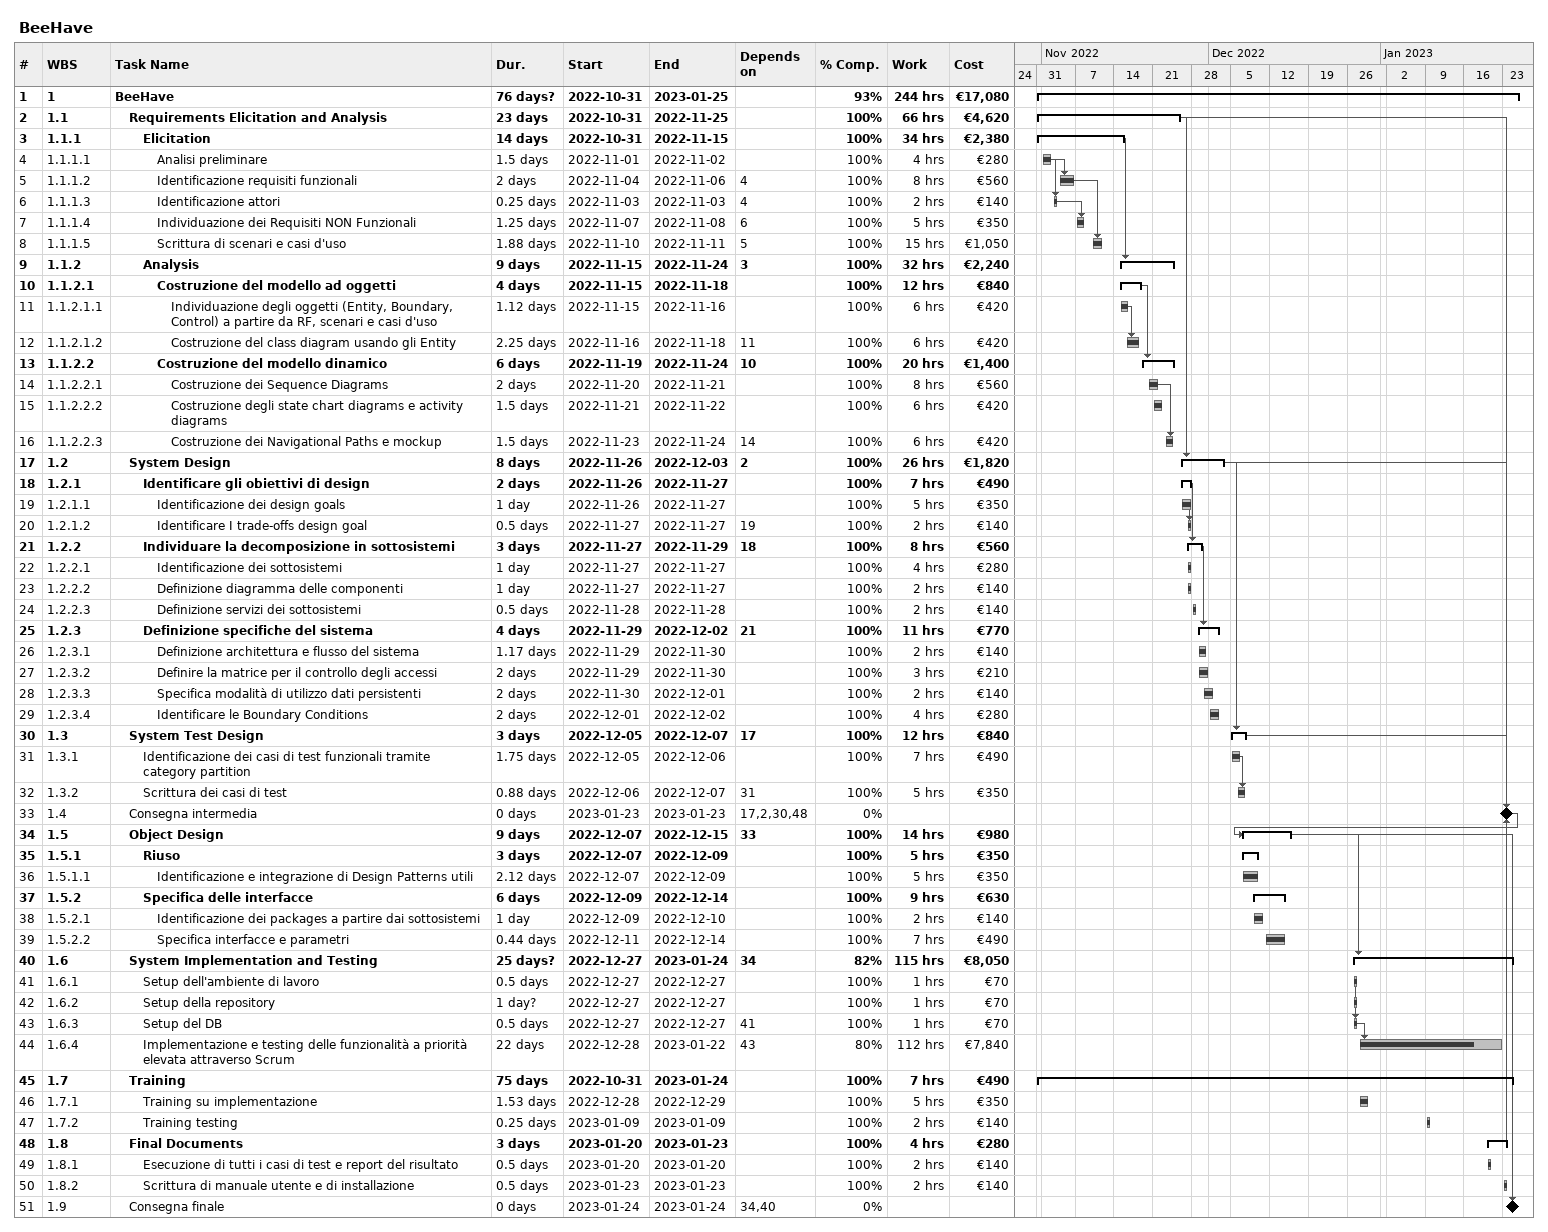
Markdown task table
BeeHave

| ID | WBS | Task | Duration | Start | Finish | Predecessors | % complete | Work (h) | Cost (€) |
|---|---|---|---|---|---|---|---|---|---|
| 1 | 1 | **BeeHave** | 76d? | 2022-10-31 | 2023-01-25 |  | 93 | 244 | 17080 |
| 2 | 1.1 | **Requirements Elicitation and Analysis** | 23d | 2022-10-31 | 2022-11-25 |  | 100 | 66 | 4620 |
| 3 | 1.1.1 | **Elicitation** | 14d | 2022-10-31 | 2022-11-15 |  | 100 | 34 | 2380 |
| 4 | 1.1.1.1 | Analisi preliminare | 1.5d | 2022-11-01 | 2022-11-02 |  | 100 | 4 | 280 |
| 5 | 1.1.1.2 | Identificazione requisiti funzionali | 2d | 2022-11-04 | 2022-11-06 | 4 | 100 | 8 | 560 |
| 6 | 1.1.1.3 | Identificazione attori | 0.25d | 2022-11-03 | 2022-11-03 | 4 | 100 | 2 | 140 |
| 7 | 1.1.1.4 | Individuazione dei Requisiti NON Funzionali | 1.25d | 2022-11-07 | 2022-11-08 | 6 | 100 | 5 | 350 |
| 8 | 1.1.1.5 | Scrittura di scenari e casi d'uso | 1.88d | 2022-11-10 | 2022-11-11 | 5 | 100 | 15 | 1050 |
| 9 | 1.1.2 | **Analysis** | 9d | 2022-11-15 | 2022-11-24 | 3 | 100 | 32 | 2240 |
| 10 | 1.1.2.1 | **Costruzione del modello ad oggetti** | 4d | 2022-11-15 | 2022-11-18 |  | 100 | 12 | 840 |
| 11 | 1.1.2.1.1 | Individuazione degli oggetti (Entity, Boundary, Control) a partire da RF, scenari e casi d'uso | 1.12d | 2022-11-15 | 2022-11-16 |  | 100 | 6 | 420 |
| 12 | 1.1.2.1.2 | Costruzione del class diagram usando gli Entity | 2.25d | 2022-11-16 | 2022-11-18 | 11 | 100 | 6 | 420 |
| 13 | 1.1.2.2 | **Costruzione del modello dinamico** | 6d | 2022-11-19 | 2022-11-24 | 10 | 100 | 20 | 1400 |
| 14 | 1.1.2.2.1 | Costruzione dei Sequence Diagrams | 2d | 2022-11-20 | 2022-11-21 |  | 100 | 8 | 560 |
| 15 | 1.1.2.2.2 | Costruzione degli state chart diagrams e activity diagrams | 1.5d | 2022-11-21 | 2022-11-22 |  | 100 | 6 | 420 |
| 16 | 1.1.2.2.3 | Costruzione dei Navigational Paths e mockup | 1.5d | 2022-11-23 | 2022-11-24 | 14 | 100 | 6 | 420 |
| 17 | 1.2 | **System Design** | 8d | 2022-11-26 | 2022-12-03 | 2 | 100 | 26 | 1820 |
| 18 | 1.2.1 | **Identificare gli obiettivi di design** | 2d | 2022-11-26 | 2022-11-27 |  | 100 | 7 | 490 |
| 19 | 1.2.1.1 | Identificazione dei design goals | 1d | 2022-11-26 | 2022-11-27 |  | 100 | 5 | 350 |
| 20 | 1.2.1.2 | Identificare I trade-offs design goal | 0.5d | 2022-11-27 | 2022-11-27 | 19 | 100 | 2 | 140 |
| 21 | 1.2.2 | **Individuare la decomposizione in sottosistemi** | 3d | 2022-11-27 | 2022-11-29 | 18 | 100 | 8 | 560 |
| 22 | 1.2.2.1 | Identificazione dei sottosistemi | 1d | 2022-11-27 | 2022-11-27 |  | 100 | 4 | 280 |
| 23 | 1.2.2.2 | Definizione diagramma delle componenti | 1d | 2022-11-27 | 2022-11-27 |  | 100 | 2 | 140 |
| 24 | 1.2.2.3 | Definizione servizi dei sottosistemi | 0.5d | 2022-11-28 | 2022-11-28 |  | 100 | 2 | 140 |
| 25 | 1.2.3 | **Definizione specifiche del sistema** | 4d | 2022-11-29 | 2022-12-02 | 21 | 100 | 11 | 770 |
| 26 | 1.2.3.1 | Definizione architettura e flusso del sistema | 1.17d | 2022-11-29 | 2022-11-30 |  | 100 | 2 | 140 |
| 27 | 1.2.3.2 | Definire la matrice per il controllo degli accessi | 2d | 2022-11-29 | 2022-11-30 |  | 100 | 3 | 210 |
| 28 | 1.2.3.3 | Specifica modalità di utilizzo dati persistenti | 2d | 2022-11-30 | 2022-12-01 |  | 100 | 2 | 140 |
| 29 | 1.2.3.4 | Identificare le Boundary Conditions | 2d | 2022-12-01 | 2022-12-02 |  | 100 | 4 | 280 |
| 30 | 1.3 | **System Test Design** | 3d | 2022-12-05 | 2022-12-07 | 17 | 100 | 12 | 840 |
| 31 | 1.3.1 | Identificazione dei casi di test funzionali tramite category partition | 1.75d | 2022-12-05 | 2022-12-06 |  | 100 | 7 | 490 |
| 32 | 1.3.2 | Scrittura dei casi di test | 0.88d | 2022-12-06 | 2022-12-07 | 31 | 100 | 5 | 350 |
| 33 | 1.4 | Consegna intermedia | 0d | 2023-01-23 | 2023-01-23 | 17, 2, 30, 48 | 0 |  |  |
| 34 | 1.5 | **Object Design** | 9d | 2022-12-07 | 2022-12-15 | 33 | 100 | 14 | 980 |
| 35 | 1.5.1 | **Riuso** | 3d | 2022-12-07 | 2022-12-09 |  | 100 | 5 | 350 |
| 36 | 1.5.1.1 | Identificazione e integrazione di Design Patterns utili | 2.12d | 2022-12-07 | 2022-12-09 |  | 100 | 5 | 350 |
| 37 | 1.5.2 | **Specifica delle interfacce** | 6d | 2022-12-09 | 2022-12-14 |  | 100 | 9 | 630 |
| 38 | 1.5.2.1 | Identificazione dei packages a partire dai sottosistemi | 1d | 2022-12-09 | 2022-12-10 |  | 100 | 2 | 140 |
| 39 | 1.5.2.2 | Specifica interfacce e parametri | 0.44d | 2022-12-11 | 2022-12-14 |  | 100 | 7 | 490 |
| 40 | 1.6 | **System Implementation and Testing** | 25d? | 2022-12-27 | 2023-01-24 | 34 | 82 | 115 | 8050 |
| 41 | 1.6.1 | Setup dell'ambiente di lavoro | 0.5d | 2022-12-27 | 2022-12-27 |  | 100 | 1 | 70 |
| 42 | 1.6.2 | Setup della repository | 1d? | 2022-12-27 | 2022-12-27 |  | 100 | 1 | 70 |
| 43 | 1.6.3 | Setup del DB | 0.5d | 2022-12-27 | 2022-12-27 | 41 | 100 | 1 | 70 |
| 44 | 1.6.4 | Implementazione e testing delle funzionalità a priorità elevata attraverso Scrum | 22d | 2022-12-28 | 2023-01-22 | 43 | 80 | 112 | 7840 |
| 45 | 1.7 | **Training** | 75d | 2022-10-31 | 2023-01-24 |  | 100 | 7 | 490 |
| 46 | 1.7.1 | Training su implementazione | 1.53d | 2022-12-28 | 2022-12-29 |  | 100 | 5 | 350 |
| 47 | 1.7.2 | Training testing | 0.25d | 2023-01-09 | 2023-01-09 |  | 100 | 2 | 140 |
| 48 | 1.8 | **Final Documents** | 3d | 2023-01-20 | 2023-01-23 |  | 100 | 4 | 280 |
| 49 | 1.8.1 | Esecuzione di tutti i casi di test e report del risultato | 0.5d | 2023-01-20 | 2023-01-20 |  | 100 | 2 | 140 |
| 50 | 1.8.2 | Scrittura di manuale utente e di installazione | 0.5d | 2023-01-23 | 2023-01-23 |  | 100 | 2 | 140 |
| 51 | 1.9 | Consegna finale | 0d | 2023-01-24 | 2023-01-24 | 34, 40 | 0 |  |  |
